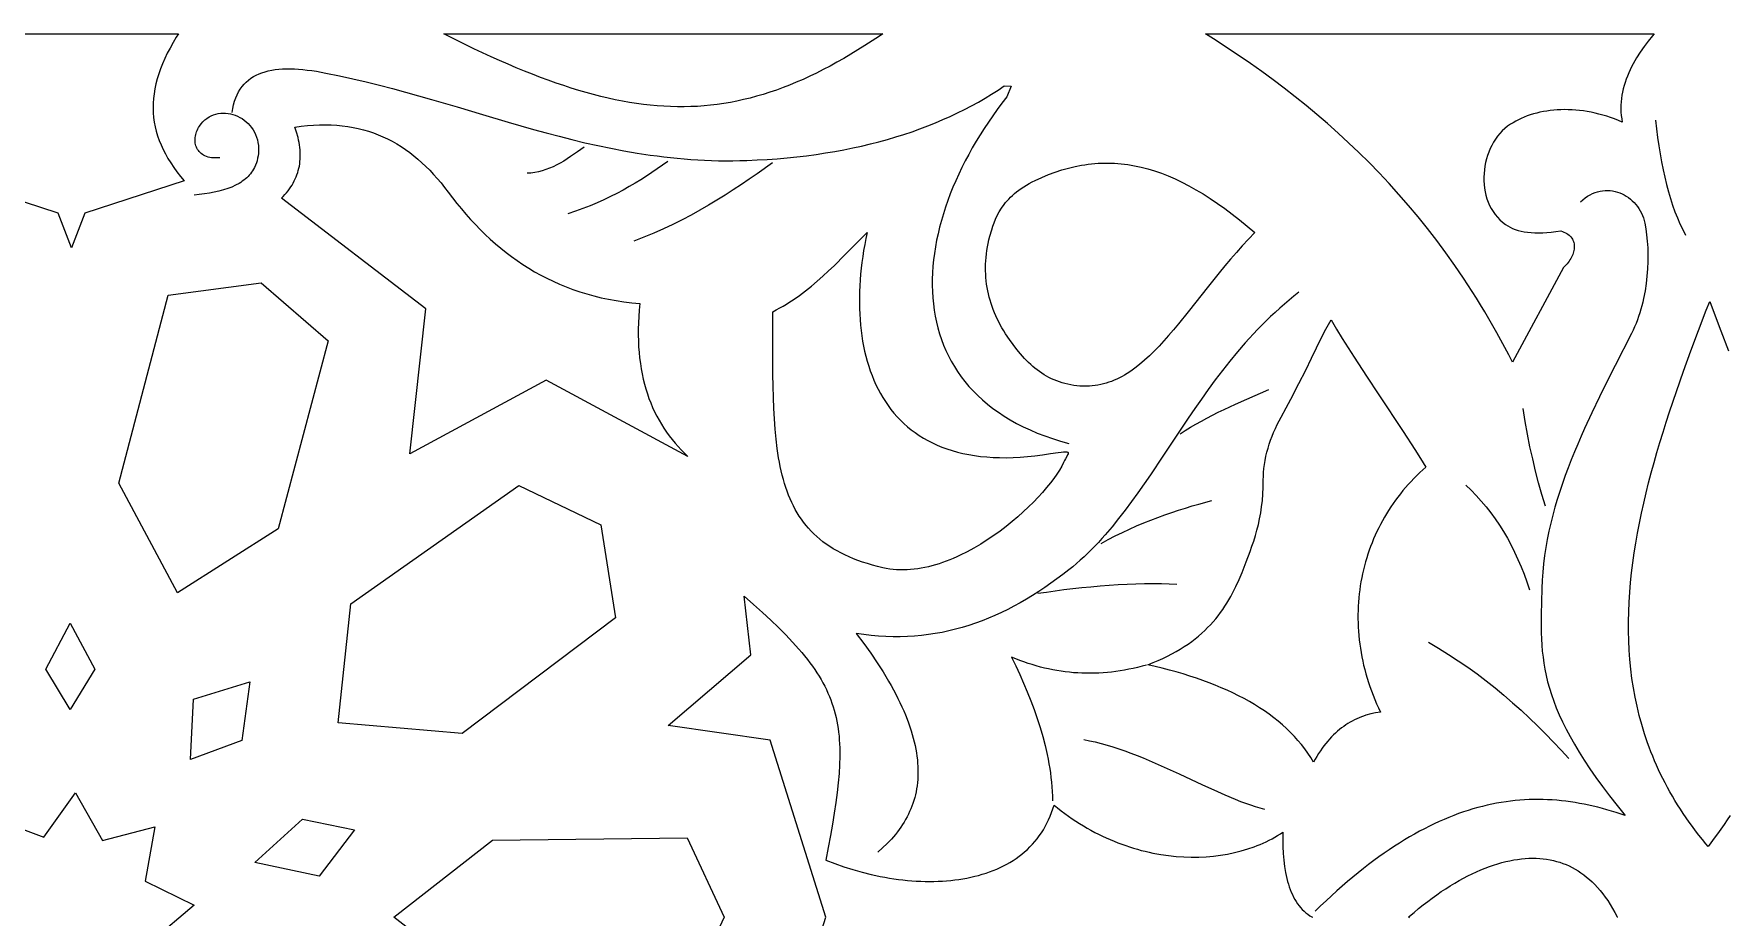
# Model space of a CAD drawing. Extents: x -332 to 348, y -263 to 352.
# Drawn here: x -144.7 to -92.3, y -175.3 to -148 of the extents above; entities that cross this region are included whole.
import ezdxf

# ---------------------------------------------------------------- set-up
doc = ezdxf.new("R2010")
doc.units = 0
doc.layers.add('LAYER_1', color=18, linetype='CONTINUOUS')
doc.layers.add('LAYER_2', color=174, linetype='CONTINUOUS')

msp = doc.modelspace()

# ---------------------------------------------------------------- linework, layer by layer
at = {"layer": 'LAYER_1'}
for points in [[(-146.816, -148), (-140.202, -148), (-140.267, -148.103), (-140.368, -148.271), (-140.46, -148.438), (-140.546, -148.602), (-140.623, -148.764), (-140.693, -148.925), (-140.756, -149.083), (-140.811, -149.24), (-140.858, -149.395), (-140.898, -149.549), (-140.93, -149.701), (-140.955, -149.852), (-140.973, -150.001), (-140.982, -150.149), (-140.985, -150.296), (-140.98, -150.442), (-140.968, -150.586), (-140.948, -150.73), (-140.921, -150.873), (-140.886, -151.015), (-140.844, -151.156), (-140.795, -151.297), (-140.739, -151.437), (-140.675, -151.577), (-140.603, -151.716), (-140.525, -151.855), (-140.439, -151.994), (-140.346, -152.133), (-140.245, -152.271), (-140.138, -152.41), (-140.023, -152.549), (-143.099, -153.544), (-143.509, -154.623), (-143.919, -153.544), (-146.995, -152.549)], [(-92.192, -172.185), (-92.284, -172.327), (-92.38, -172.469), (-92.479, -172.611), (-92.58, -172.753), (-92.684, -172.896), (-92.791, -173.038), (-92.873, -173.144), (-92.94, -173.064), (-93.049, -172.932), (-93.154, -172.799), (-93.257, -172.667), (-93.357, -172.533), (-93.454, -172.4), (-93.548, -172.266), (-93.639, -172.132), (-93.728, -171.997), (-93.814, -171.862), (-93.897, -171.727), (-93.977, -171.591), (-94.055, -171.456), (-94.13, -171.319), (-94.203, -171.183), (-94.273, -171.046), (-94.34, -170.909), (-94.405, -170.772), (-94.468, -170.634), (-94.528, -170.496), (-94.586, -170.357), (-94.641, -170.218), (-94.694, -170.079), (-94.744, -169.942), (-94.84, -169.659), (-94.925, -169.378), (-95.002, -169.095), (-95.071, -168.81), (-95.131, -168.525), (-95.183, -168.237), (-95.227, -167.948), (-95.263, -167.658), (-95.292, -167.366), (-95.314, -167.072), (-95.328, -166.778), (-95.335, -166.481), (-95.335, -166.184), (-95.328, -165.884), (-95.315, -165.584), (-95.296, -165.282), (-95.27, -164.98), (-95.238, -164.676), (-95.2, -164.37), (-95.157, -164.064), (-95.109, -163.757), (-95.055, -163.449), (-94.996, -163.14), (-94.932, -162.83), (-94.863, -162.519), (-94.79, -162.208), (-94.712, -161.896), (-94.63, -161.583), (-94.545, -161.27), (-94.455, -160.957), (-94.363, -160.643), (-94.266, -160.328), (-94.167, -160.014), (-94.065, -159.7), (-93.852, -159.069), (-93.631, -158.44), (-93.402, -157.81), (-93.167, -157.182), (-92.927, -156.555), (-92.822, -156.282), (-92.714, -156.562), (-92.476, -157.187), (-92.243, -157.81)], [(-121.889, -180.81), (-120.168, -175.334), (-121.889, -169.859), (-125.053, -169.399), (-122.488, -167.222), (-122.701, -165.403), (-122.407, -165.658), (-122.131, -165.905), (-121.872, -166.144), (-121.631, -166.376), (-121.405, -166.602), (-121.196, -166.822), (-121.003, -167.039), (-120.912, -167.146), (-120.825, -167.252), (-120.742, -167.357), (-120.662, -167.462), (-120.586, -167.566), (-120.514, -167.67), (-120.445, -167.774), (-120.38, -167.878), (-120.318, -167.982), (-120.26, -168.086), (-120.205, -168.19), (-120.153, -168.294), (-120.105, -168.399), (-120.06, -168.504), (-120.018, -168.61), (-119.979, -168.717), (-119.943, -168.825), (-119.91, -168.933), (-119.881, -169.043), (-119.854, -169.154), (-119.83, -169.266), (-119.809, -169.38), (-119.79, -169.495), (-119.775, -169.612), (-119.762, -169.73), (-119.752, -169.85), (-119.744, -169.973), (-119.739, -170.097), (-119.736, -170.224), (-119.736, -170.352), (-119.743, -170.617), (-119.759, -170.892), (-119.784, -171.179), (-119.818, -171.478), (-119.859, -171.79), (-119.908, -172.115), (-119.965, -172.456), (-120.028, -172.812), (-120.098, -173.184), (-120.174, -173.574), (-119.895, -173.68), (-119.615, -173.777), (-119.333, -173.865), (-119.05, -173.944), (-118.767, -174.013), (-118.626, -174.044), (-118.485, -174.073), (-118.344, -174.1), (-118.203, -174.124), (-118.063, -174.145), (-117.923, -174.165), (-117.784, -174.181), (-117.645, -174.196), (-117.507, -174.207), (-117.37, -174.217), (-117.233, -174.223), (-117.097, -174.228), (-116.963, -174.229), (-116.829, -174.228), (-116.696, -174.225), (-116.565, -174.218), (-116.434, -174.21), (-116.305, -174.198), (-116.178, -174.184), (-116.052, -174.167), (-115.927, -174.148), (-115.804, -174.125), (-115.682, -174.1), (-115.562, -174.072), (-115.444, -174.042), (-115.328, -174.009), (-115.214, -173.972), (-115.102, -173.933), (-114.991, -173.892), (-114.883, -173.847), (-114.777, -173.799), (-114.674, -173.749), (-114.572, -173.695), (-114.473, -173.639), (-114.377, -173.579), (-114.283, -173.517), (-114.192, -173.452), (-114.103, -173.384), (-114.018, -173.312), (-113.935, -173.238), (-113.855, -173.16), (-113.778, -173.08), (-113.703, -172.996), (-113.633, -172.909), (-113.565, -172.82), (-113.5, -172.727), (-113.439, -172.63), (-113.381, -172.531), (-113.327, -172.428), (-113.276, -172.323), (-113.229, -172.214), (-113.185, -172.101), (-113.146, -171.986), (-113.11, -171.867), (-112.999, -171.957), (-112.887, -172.045), (-112.775, -172.13), (-112.661, -172.212), (-112.547, -172.291), (-112.433, -172.368), (-112.317, -172.442), (-112.201, -172.513), (-112.084, -172.582), (-111.967, -172.647), (-111.849, -172.711), (-111.73, -172.771), (-111.612, -172.829), (-111.492, -172.884), (-111.373, -172.937), (-111.253, -172.987), (-111.133, -173.035), (-111.013, -173.08), (-110.892, -173.122), (-110.772, -173.162), (-110.651, -173.2), (-110.53, -173.235), (-110.41, -173.268), (-110.289, -173.298), (-110.169, -173.326), (-110.048, -173.351), (-109.928, -173.374), (-109.808, -173.395), (-109.569, -173.429), (-109.332, -173.454), (-109.096, -173.47), (-108.863, -173.477), (-108.632, -173.475), (-108.404, -173.464), (-108.179, -173.445), (-107.958, -173.417), (-107.741, -173.381), (-107.528, -173.337), (-107.32, -173.285), (-107.117, -173.225), (-106.919, -173.158), (-106.823, -173.121), (-106.727, -173.082), (-106.634, -173.042), (-106.542, -173), (-106.451, -172.955), (-106.362, -172.909), (-106.275, -172.862), (-106.19, -172.812), (-106.106, -172.761), (-106.025, -172.708), (-106.029, -172.931), (-106.027, -173.149), (-106.018, -173.361), (-106.002, -173.567), (-105.978, -173.766), (-105.946, -173.958), (-105.927, -174.051), (-105.906, -174.142), (-105.883, -174.231), (-105.858, -174.317), (-105.83, -174.401), (-105.8, -174.483), (-105.768, -174.562), (-105.734, -174.639), (-105.698, -174.713), (-105.659, -174.784), (-105.618, -174.853), (-105.574, -174.918), (-105.528, -174.981), (-105.479, -175.04), (-105.428, -175.097), (-105.374, -175.15), (-105.318, -175.2), (-105.259, -175.247), (-105.198, -175.29), (-105.133, -175.329), (-105.116, -175.329), (-105.125, -175.334), (-105.116, -175.339)], [(-102.109, -175.36), (-102.137, -175.334), (-102.109, -175.309), (-101.968, -175.187), (-101.828, -175.07), (-101.687, -174.957), (-101.547, -174.848), (-101.407, -174.743), (-101.267, -174.642), (-101.128, -174.546), (-100.989, -174.454), (-100.85, -174.366), (-100.713, -174.282), (-100.575, -174.203), (-100.439, -174.127), (-100.303, -174.057), (-100.168, -173.99), (-100.034, -173.928), (-99.901, -173.871), (-99.77, -173.817), (-99.639, -173.768), (-99.51, -173.724), (-99.382, -173.683), (-99.255, -173.647), (-99.13, -173.616), (-99.007, -173.588), (-98.885, -173.565), (-98.765, -173.546), (-98.646, -173.531), (-98.53, -173.521), (-98.415, -173.514), (-98.302, -173.512), (-98.19, -173.514), (-98.081, -173.52), (-97.973, -173.529), (-97.867, -173.543), (-97.763, -173.561), (-97.66, -173.583), (-97.559, -173.608), (-97.46, -173.638), (-97.363, -173.671), (-97.266, -173.709), (-97.172, -173.751), (-97.078, -173.797), (-96.986, -173.847), (-96.895, -173.902), (-96.806, -173.961), (-96.717, -174.024), (-96.63, -174.093), (-96.544, -174.166), (-96.459, -174.244), (-96.375, -174.327), (-96.292, -174.416), (-96.211, -174.51), (-96.131, -174.609), (-96.052, -174.714), (-95.975, -174.825), (-95.9, -174.942), (-95.826, -175.065), (-95.754, -175.193), (-95.684, -175.328), (-95.68, -175.334), (-95.684, -175.341)]]:
    msp.add_lwpolyline(points, dxfattribs=at)
for points in [[(-118.514, -148.071), (-118.737, -148.218), (-118.958, -148.361), (-119.177, -148.498), (-119.395, -148.63), (-119.61, -148.757), (-119.825, -148.878), (-120.037, -148.995), (-120.249, -149.106), (-120.459, -149.212), (-120.668, -149.312), (-120.876, -149.408), (-121.083, -149.498), (-121.289, -149.583), (-121.494, -149.663), (-121.699, -149.738), (-121.903, -149.808), (-122.107, -149.872), (-122.311, -149.932), (-122.514, -149.987), (-122.717, -150.036), (-122.92, -150.081), (-123.123, -150.12), (-123.326, -150.154), (-123.53, -150.184), (-123.734, -150.209), (-123.938, -150.228), (-124.143, -150.243), (-124.349, -150.252), (-124.555, -150.257), (-124.762, -150.257), (-124.971, -150.252), (-125.18, -150.242), (-125.39, -150.228), (-125.602, -150.208), (-125.815, -150.184), (-126.03, -150.155), (-126.246, -150.121), (-126.464, -150.082), (-126.684, -150.039), (-126.905, -149.99), (-127.129, -149.937), (-127.354, -149.88), (-127.582, -149.817), (-127.812, -149.75), (-128.045, -149.679), (-128.28, -149.602), (-128.518, -149.521), (-128.758, -149.436), (-129.001, -149.345), (-129.247, -149.25), (-129.496, -149.151), (-129.748, -149.047), (-130.003, -148.938), (-130.262, -148.825), (-130.524, -148.708), (-130.789, -148.586), (-131.058, -148.459), (-131.331, -148.328), (-131.888, -148.052), (-131.99, -148), (-118.411, -148)], [(-94.591, -148.064), (-94.723, -148.225), (-94.85, -148.392), (-94.971, -148.565), (-95.085, -148.743), (-95.138, -148.834), (-95.19, -148.926), (-95.239, -149.019), (-95.285, -149.113), (-95.328, -149.209), (-95.369, -149.305), (-95.406, -149.402), (-95.44, -149.5), (-95.47, -149.599), (-95.497, -149.699), (-95.52, -149.799), (-95.539, -149.901), (-95.553, -150.003), (-95.564, -150.106), (-95.57, -150.209), (-95.571, -150.313), (-95.567, -150.418), (-95.559, -150.523), (-95.545, -150.628), (-95.526, -150.734), (-95.646, -150.682), (-95.767, -150.634), (-95.888, -150.59), (-96.009, -150.55), (-96.13, -150.513), (-96.251, -150.48), (-96.371, -150.451), (-96.491, -150.425), (-96.611, -150.403), (-96.73, -150.385), (-96.848, -150.37), (-96.966, -150.359), (-97.083, -150.351), (-97.198, -150.346), (-97.313, -150.345), (-97.426, -150.347), (-97.538, -150.352), (-97.648, -150.361), (-97.757, -150.373), (-97.865, -150.388), (-97.97, -150.406), (-98.074, -150.427), (-98.176, -150.451), (-98.275, -150.478), (-98.373, -150.508), (-98.468, -150.541), (-98.561, -150.577), (-98.652, -150.615), (-98.739, -150.657), (-98.825, -150.701), (-98.907, -150.748), (-98.986, -150.797), (-99.076, -150.86), (-99.16, -150.929), (-99.24, -151.004), (-99.314, -151.084), (-99.384, -151.169), (-99.449, -151.259), (-99.509, -151.353), (-99.563, -151.45), (-99.612, -151.551), (-99.656, -151.656), (-99.695, -151.762), (-99.728, -151.871), (-99.756, -151.982), (-99.778, -152.094), (-99.794, -152.207), (-99.805, -152.321), (-99.81, -152.435), (-99.809, -152.549), (-99.802, -152.662), (-99.789, -152.774), (-99.771, -152.885), (-99.745, -152.994), (-99.714, -153.101), (-99.677, -153.205), (-99.633, -153.307), (-99.583, -153.405), (-99.526, -153.499), (-99.463, -153.589), (-99.393, -153.674), (-99.316, -153.755), (-99.233, -153.83), (-99.143, -153.899), (-99.073, -153.945), (-98.999, -153.986), (-98.921, -154.023), (-98.838, -154.056), (-98.75, -154.084), (-98.658, -154.107), (-98.56, -154.127), (-98.457, -154.141), (-98.349, -154.152), (-98.235, -154.158), (-98.116, -154.159), (-97.99, -154.156), (-97.86, -154.149), (-97.723, -154.137), (-97.579, -154.12), (-97.43, -154.099), (-97.378, -154.115), (-97.331, -154.133), (-97.286, -154.153), (-97.245, -154.176), (-97.208, -154.201), (-97.174, -154.227), (-97.143, -154.256), (-97.116, -154.286), (-97.092, -154.319), (-97.071, -154.352), (-97.054, -154.387), (-97.039, -154.423), (-97.028, -154.461), (-97.02, -154.499), (-97.014, -154.539), (-97.012, -154.579), (-97.013, -154.62), (-97.017, -154.661), (-97.023, -154.703), (-97.032, -154.745), (-97.044, -154.787), (-97.059, -154.829), (-97.077, -154.871), (-97.097, -154.913), (-97.12, -154.955), (-97.145, -154.996), (-97.173, -155.037), (-97.203, -155.076), (-97.236, -155.116), (-97.272, -155.154), (-97.309, -155.191), (-97.349, -155.227), (-98.921, -158.163), (-99.04, -157.932), (-99.16, -157.703), (-99.282, -157.478), (-99.405, -157.255), (-99.529, -157.034), (-99.655, -156.816), (-99.782, -156.601), (-99.911, -156.389), (-100.04, -156.178), (-100.172, -155.971), (-100.304, -155.766), (-100.438, -155.563), (-100.573, -155.363), (-100.709, -155.165), (-100.985, -154.776), (-101.266, -154.397), (-101.552, -154.027), (-101.842, -153.665), (-102.137, -153.313), (-102.436, -152.968), (-102.74, -152.632), (-103.048, -152.304), (-103.36, -151.984), (-103.675, -151.672), (-103.995, -151.367), (-104.319, -151.069), (-104.646, -150.778), (-104.977, -150.494), (-105.311, -150.217), (-105.649, -149.946), (-105.989, -149.681), (-106.333, -149.422), (-106.68, -149.169), (-107.03, -148.921), (-107.383, -148.679), (-107.738, -148.442), (-108.096, -148.209), (-108.427, -148), (-94.536, -148)], [(-135.478, -150.818), (-135.303, -150.829), (-135.131, -150.845), (-134.963, -150.867), (-134.798, -150.895), (-134.636, -150.929), (-134.477, -150.968), (-134.321, -151.014), (-134.168, -151.065), (-134.018, -151.121), (-133.871, -151.184), (-133.727, -151.251), (-133.585, -151.325), (-133.446, -151.403), (-133.31, -151.487), (-133.176, -151.577), (-133.045, -151.671), (-132.916, -151.771), (-132.789, -151.876), (-132.665, -151.986), (-132.543, -152.101), (-132.423, -152.222), (-132.306, -152.347), (-132.19, -152.477), (-132.076, -152.612), (-131.965, -152.752), (-131.855, -152.896), (-131.722, -153.073), (-131.586, -153.246), (-131.447, -153.416), (-131.305, -153.582), (-131.161, -153.744), (-131.013, -153.902), (-130.863, -154.056), (-130.71, -154.206), (-130.553, -154.353), (-130.393, -154.494), (-130.23, -154.632), (-130.064, -154.765), (-129.894, -154.893), (-129.721, -155.017), (-129.544, -155.136), (-129.364, -155.25), (-129.18, -155.36), (-128.992, -155.464), (-128.8, -155.564), (-128.605, -155.658), (-128.405, -155.747), (-128.201, -155.83), (-127.994, -155.908), (-127.782, -155.981), (-127.566, -156.047), (-127.345, -156.109), (-127.12, -156.164), (-126.891, -156.213), (-126.657, -156.256), (-126.419, -156.294), (-126.176, -156.325), (-125.928, -156.349), (-125.946, -156.551), (-125.96, -156.749), (-125.969, -156.943), (-125.974, -157.134), (-125.974, -157.321), (-125.97, -157.503), (-125.961, -157.683), (-125.948, -157.858), (-125.931, -158.03), (-125.909, -158.199), (-125.883, -158.364), (-125.853, -158.525), (-125.819, -158.683), (-125.78, -158.837), (-125.738, -158.989), (-125.691, -159.136), (-125.641, -159.281), (-125.586, -159.422), (-125.528, -159.56), (-125.466, -159.695), (-125.4, -159.827), (-125.33, -159.956), (-125.257, -160.081), (-125.18, -160.204), (-125.099, -160.323), (-125.015, -160.44), (-124.928, -160.554), (-124.836, -160.664), (-124.742, -160.772), (-124.644, -160.878), (-124.543, -160.98), (-124.438, -161.08), (-128.823, -158.715), (-133.043, -160.998), (-132.546, -156.513), (-137.014, -153.087), (-136.959, -153.031), (-136.907, -152.974), (-136.857, -152.916), (-136.81, -152.858), (-136.766, -152.799), (-136.725, -152.738), (-136.686, -152.677), (-136.65, -152.616), (-136.616, -152.553), (-136.586, -152.489), (-136.558, -152.425), (-136.533, -152.36), (-136.51, -152.294), (-136.491, -152.227), (-136.474, -152.16), (-136.459, -152.091), (-136.448, -152.022), (-136.439, -151.952), (-136.433, -151.881), (-136.429, -151.81), (-136.429, -151.737), (-136.431, -151.664), (-136.435, -151.589), (-136.443, -151.514), (-136.453, -151.439), (-136.466, -151.362), (-136.482, -151.285), (-136.5, -151.206), (-136.545, -151.047), (-136.6, -150.885), (-136.404, -150.858), (-136.212, -150.838), (-136.023, -150.824), (-135.838, -150.816), (-135.656, -150.814)], [(-111.34, -152), (-111.238, -152.005), (-111.136, -152.012), (-111.033, -152.021), (-110.931, -152.032), (-110.828, -152.046), (-110.725, -152.062), (-110.622, -152.081), (-110.415, -152.125), (-110.208, -152.179), (-109.999, -152.242), (-109.789, -152.315), (-109.578, -152.398), (-109.365, -152.49), (-109.151, -152.592), (-108.935, -152.703), (-108.718, -152.824), (-108.498, -152.955), (-108.277, -153.096), (-108.053, -153.247), (-107.827, -153.407), (-107.599, -153.577), (-107.369, -153.757), (-107.135, -153.947), (-106.899, -154.147), (-107.094, -154.352), (-107.284, -154.558), (-107.468, -154.765), (-107.648, -154.974), (-107.824, -155.182), (-107.995, -155.39), (-108.328, -155.803), (-108.959, -156.601), (-109.263, -156.977), (-109.413, -157.158), (-109.563, -157.333), (-109.711, -157.501), (-109.86, -157.663), (-110.009, -157.817), (-110.158, -157.963), (-110.309, -158.101), (-110.46, -158.23), (-110.613, -158.349), (-110.69, -158.405), (-110.767, -158.458), (-110.845, -158.509), (-110.924, -158.557), (-111.003, -158.602), (-111.083, -158.644), (-111.163, -158.683), (-111.244, -158.72), (-111.326, -158.753), (-111.409, -158.783), (-111.493, -158.81), (-111.577, -158.834), (-111.663, -158.854), (-111.749, -158.871), (-111.836, -158.884), (-111.925, -158.894), (-112.014, -158.901), (-112.105, -158.903), (-112.207, -158.902), (-112.307, -158.898), (-112.404, -158.89), (-112.499, -158.878), (-112.592, -158.864), (-112.683, -158.845), (-112.772, -158.824), (-112.859, -158.8), (-112.944, -158.772), (-113.027, -158.742), (-113.108, -158.709), (-113.188, -158.672), (-113.266, -158.634), (-113.342, -158.592), (-113.416, -158.548), (-113.489, -158.501), (-113.56, -158.451), (-113.63, -158.4), (-113.699, -158.346), (-113.766, -158.289), (-113.832, -158.231), (-113.897, -158.17), (-114.023, -158.043), (-114.144, -157.907), (-114.262, -157.765), (-114.376, -157.617), (-114.488, -157.462), (-114.609, -157.281), (-114.665, -157.189), (-114.719, -157.097), (-114.771, -157.005), (-114.82, -156.912), (-114.866, -156.818), (-114.91, -156.724), (-114.951, -156.629), (-114.989, -156.534), (-115.024, -156.438), (-115.057, -156.341), (-115.087, -156.244), (-115.114, -156.146), (-115.139, -156.047), (-115.16, -155.948), (-115.179, -155.848), (-115.194, -155.747), (-115.207, -155.646), (-115.217, -155.544), (-115.224, -155.441), (-115.228, -155.338), (-115.228, -155.234), (-115.226, -155.129), (-115.221, -155.024), (-115.212, -154.918), (-115.2, -154.811), (-115.185, -154.703), (-115.167, -154.595), (-115.146, -154.485), (-115.122, -154.375), (-115.094, -154.265), (-115.037, -154.062), (-115.003, -153.956), (-114.964, -153.846), (-114.918, -153.735), (-114.866, -153.622), (-114.804, -153.508), (-114.734, -153.394), (-114.652, -153.28), (-114.607, -153.223), (-114.559, -153.167), (-114.507, -153.111), (-114.453, -153.055), (-114.394, -153), (-114.333, -152.945), (-114.267, -152.891), (-114.197, -152.838), (-114.124, -152.785), (-114.046, -152.733), (-113.964, -152.683), (-113.877, -152.633), (-113.786, -152.584), (-113.69, -152.537), (-113.484, -152.442), (-113.278, -152.356), (-113.072, -152.28), (-112.868, -152.212), (-112.664, -152.154), (-112.46, -152.105), (-112.256, -152.065), (-112.155, -152.049), (-112.053, -152.035), (-111.951, -152.023), (-111.849, -152.013), (-111.748, -152.006), (-111.646, -152.001), (-111.544, -151.998), (-111.442, -151.998)], [(-118.934, -154.333), (-118.968, -154.518), (-119, -154.703), (-119.028, -154.887), (-119.053, -155.071), (-119.075, -155.253), (-119.093, -155.435), (-119.108, -155.615), (-119.119, -155.795), (-119.127, -155.973), (-119.131, -156.15), (-119.132, -156.326), (-119.129, -156.499), (-119.122, -156.672), (-119.112, -156.842), (-119.098, -157.011), (-119.08, -157.178), (-119.058, -157.343), (-119.032, -157.505), (-119.003, -157.666), (-118.969, -157.824), (-118.931, -157.979), (-118.89, -158.133), (-118.844, -158.283), (-118.794, -158.431), (-118.74, -158.576), (-118.682, -158.718), (-118.62, -158.857), (-118.553, -158.992), (-118.482, -159.125), (-118.407, -159.254), (-118.327, -159.38), (-118.243, -159.502), (-118.154, -159.621), (-118.061, -159.736), (-117.964, -159.847), (-117.861, -159.954), (-117.754, -160.057), (-117.643, -160.156), (-117.527, -160.25), (-117.406, -160.341), (-117.28, -160.427), (-117.149, -160.508), (-117.014, -160.585), (-116.873, -160.657), (-116.728, -160.724), (-116.578, -160.786), (-116.422, -160.843), (-116.262, -160.895), (-116.097, -160.942), (-115.926, -160.984), (-115.75, -161.02), (-115.569, -161.05), (-115.383, -161.075), (-115.191, -161.094), (-114.995, -161.107), (-114.792, -161.115), (-114.585, -161.116), (-114.372, -161.111), (-114.153, -161.1), (-113.929, -161.082), (-113.699, -161.059), (-113.464, -161.028), (-113.223, -160.991), (-112.979, -160.953), (-112.887, -160.94), (-112.814, -160.933), (-112.758, -160.931), (-112.717, -160.934), (-112.69, -160.942), (-112.681, -160.947), (-112.674, -160.955), (-112.671, -160.963), (-112.67, -160.973), (-112.675, -160.997), (-112.688, -161.027), (-112.707, -161.062), (-112.757, -161.149), (-112.785, -161.202), (-112.813, -161.261), (-112.87, -161.375), (-112.94, -161.497), (-113.022, -161.625), (-113.115, -161.759), (-113.221, -161.899), (-113.337, -162.042), (-113.463, -162.189), (-113.599, -162.339), (-113.744, -162.49), (-113.898, -162.642), (-114.06, -162.794), (-114.23, -162.945), (-114.406, -163.095), (-114.59, -163.242), (-114.779, -163.386), (-114.974, -163.526), (-115.173, -163.66), (-115.378, -163.789), (-115.586, -163.912), (-115.797, -164.027), (-116.011, -164.133), (-116.119, -164.183), (-116.228, -164.231), (-116.337, -164.276), (-116.446, -164.319), (-116.556, -164.359), (-116.666, -164.396), (-116.776, -164.43), (-116.886, -164.461), (-116.996, -164.489), (-117.106, -164.514), (-117.216, -164.535), (-117.326, -164.553), (-117.436, -164.568), (-117.546, -164.579), (-117.655, -164.586), (-117.763, -164.589), (-117.871, -164.589), (-117.979, -164.584), (-118.086, -164.575), (-118.192, -164.562), (-118.298, -164.545), (-118.403, -164.523), (-118.568, -164.483), (-118.728, -164.44), (-118.883, -164.395), (-119.033, -164.346), (-119.177, -164.295), (-119.316, -164.242), (-119.451, -164.185), (-119.58, -164.126), (-119.704, -164.065), (-119.824, -164), (-119.939, -163.933), (-120.05, -163.864), (-120.156, -163.791), (-120.258, -163.716), (-120.355, -163.638), (-120.449, -163.558), (-120.538, -163.475), (-120.623, -163.389), (-120.704, -163.301), (-120.782, -163.21), (-120.856, -163.116), (-120.926, -163.02), (-120.992, -162.921), (-121.056, -162.819), (-121.115, -162.715), (-121.172, -162.608), (-121.225, -162.499), (-121.276, -162.386), (-121.323, -162.271), (-121.368, -162.154), (-121.409, -162.034), (-121.448, -161.911), (-121.484, -161.786), (-121.518, -161.658), (-121.55, -161.527), (-121.579, -161.393), (-121.605, -161.258), (-121.63, -161.119), (-121.673, -160.834), (-121.708, -160.538), (-121.737, -160.232), (-121.76, -159.916), (-121.777, -159.589), (-121.79, -159.251), (-121.799, -158.903), (-121.805, -158.545), (-121.808, -158.176), (-121.812, -156.597), (-121.702, -156.541), (-121.593, -156.483), (-121.487, -156.423), (-121.383, -156.361), (-121.281, -156.297), (-121.18, -156.232), (-120.985, -156.096), (-120.796, -155.955), (-120.612, -155.807), (-120.433, -155.655), (-120.258, -155.498), (-120.086, -155.338), (-119.916, -155.174), (-119.579, -154.837), (-119.241, -154.494), (-118.895, -154.147)], [(-135.567, -157.495), (-137.118, -163.32), (-140.231, -165.302), (-142.049, -161.907), (-140.516, -156.091), (-137.642, -155.704)], [(-104.365, -157.14), (-104.189, -157.429), (-104.008, -157.719), (-103.824, -158.009), (-103.446, -158.589), (-103.063, -159.167), (-102.306, -160.306), (-101.945, -160.862), (-101.772, -161.136), (-101.604, -161.406), (-101.7, -161.492), (-101.794, -161.579), (-101.886, -161.668), (-101.976, -161.758), (-102.064, -161.85), (-102.149, -161.944), (-102.233, -162.039), (-102.314, -162.136), (-102.393, -162.234), (-102.471, -162.334), (-102.545, -162.435), (-102.618, -162.538), (-102.689, -162.642), (-102.757, -162.747), (-102.823, -162.853), (-102.887, -162.961), (-102.948, -163.07), (-103.007, -163.18), (-103.064, -163.291), (-103.119, -163.404), (-103.171, -163.517), (-103.221, -163.632), (-103.269, -163.747), (-103.314, -163.864), (-103.357, -163.982), (-103.397, -164.1), (-103.435, -164.22), (-103.471, -164.34), (-103.504, -164.461), (-103.535, -164.583), (-103.563, -164.706), (-103.589, -164.829), (-103.612, -164.954), (-103.633, -165.078), (-103.651, -165.204), (-103.667, -165.33), (-103.68, -165.457), (-103.69, -165.585), (-103.698, -165.712), (-103.704, -165.841), (-103.706, -165.97), (-103.706, -166.099), (-103.704, -166.229), (-103.698, -166.359), (-103.691, -166.489), (-103.68, -166.62), (-103.667, -166.751), (-103.651, -166.882), (-103.632, -167.014), (-103.61, -167.146), (-103.586, -167.277), (-103.559, -167.409), (-103.529, -167.541), (-103.496, -167.674), (-103.461, -167.806), (-103.422, -167.938), (-103.381, -168.07), (-103.337, -168.202), (-103.29, -168.334), (-103.24, -168.466), (-103.187, -168.597), (-103.131, -168.729), (-103.073, -168.86), (-103.011, -168.991), (-103.162, -169.016), (-103.311, -169.048), (-103.457, -169.089), (-103.529, -169.113), (-103.601, -169.139), (-103.672, -169.167), (-103.742, -169.197), (-103.811, -169.23), (-103.88, -169.265), (-103.948, -169.302), (-104.015, -169.342), (-104.082, -169.385), (-104.147, -169.43), (-104.212, -169.478), (-104.276, -169.528), (-104.339, -169.582), (-104.402, -169.638), (-104.463, -169.696), (-104.524, -169.758), (-104.583, -169.822), (-104.642, -169.89), (-104.7, -169.96), (-104.757, -170.034), (-104.813, -170.11), (-104.868, -170.19), (-104.923, -170.273), (-104.976, -170.359), (-105.028, -170.448), (-105.079, -170.541), (-105.165, -170.399), (-105.257, -170.261), (-105.353, -170.126), (-105.455, -169.994), (-105.562, -169.866), (-105.674, -169.741), (-105.792, -169.619), (-105.914, -169.501), (-106.041, -169.385), (-106.173, -169.273), (-106.31, -169.164), (-106.452, -169.058), (-106.598, -168.954), (-106.749, -168.854), (-106.905, -168.757), (-107.065, -168.663), (-107.23, -168.571), (-107.399, -168.483), (-107.573, -168.397), (-107.751, -168.314), (-107.933, -168.234), (-108.12, -168.156), (-108.311, -168.081), (-108.506, -168.009), (-108.705, -167.94), (-108.908, -167.873), (-109.115, -167.808), (-109.326, -167.746), (-109.541, -167.687), (-109.76, -167.63), (-109.982, -167.575), (-110.209, -167.523), (-110.047, -167.459), (-109.892, -167.394), (-109.743, -167.326), (-109.6, -167.257), (-109.462, -167.185), (-109.329, -167.112), (-109.202, -167.037), (-109.08, -166.96), (-108.963, -166.882), (-108.85, -166.801), (-108.743, -166.719), (-108.64, -166.635), (-108.541, -166.55), (-108.446, -166.463), (-108.356, -166.375), (-108.269, -166.285), (-108.187, -166.193), (-108.107, -166.1), (-108.032, -166.006), (-107.959, -165.911), (-107.89, -165.814), (-107.824, -165.715), (-107.76, -165.616), (-107.699, -165.515), (-107.641, -165.413), (-107.586, -165.31), (-107.481, -165.1), (-107.383, -164.887), (-107.293, -164.669), (-107.164, -164.344), (-107.041, -164.021), (-106.984, -163.859), (-106.929, -163.695), (-106.877, -163.529), (-106.83, -163.36), (-106.786, -163.187), (-106.747, -163.01), (-106.713, -162.827), (-106.685, -162.639), (-106.663, -162.444), (-106.646, -162.242), (-106.637, -162.031), (-106.635, -161.813), (-106.633, -161.692), (-106.626, -161.57), (-106.614, -161.447), (-106.598, -161.323), (-106.577, -161.199), (-106.551, -161.074), (-106.521, -160.949), (-106.488, -160.825), (-106.45, -160.701), (-106.408, -160.577), (-106.363, -160.454), (-106.314, -160.333), (-106.261, -160.213), (-106.206, -160.094), (-106.147, -159.977), (-106.086, -159.862), (-105.927, -159.571), (-105.782, -159.301), (-105.531, -158.819), (-105.323, -158.404), (-105.147, -158.04), (-104.991, -157.717), (-104.845, -157.42), (-104.696, -157.136), (-104.618, -156.995), (-104.535, -156.852)], [(-127.135, -163.191), (-126.681, -166.07), (-131.426, -169.651), (-135.254, -169.326), (-134.867, -165.636), (-129.667, -161.975)], [(-142.785, -167.657), (-143.545, -168.911), (-144.305, -167.657), (-143.545, -166.233)], [(-138.241, -169.864), (-139.827, -170.459), (-139.738, -168.593), (-137.99, -168.055)], [(-142.554, -172.963), (-140.928, -172.545), (-141.226, -174.222), (-139.717, -174.964), (-141.006, -176.053), (-140.319, -177.607), (-141.995, -177.601), (-142.452, -179.24), (-143.732, -178.139), (-145.12, -179.097), (-145.404, -177.418), (-147.072, -177.245), (-146.228, -175.773), (-147.397, -174.552), (-145.819, -173.975), (-145.941, -172.276), (-144.368, -172.865), (-143.387, -171.484)], [(-134.753, -172.635), (-135.845, -174.062), (-137.841, -173.64), (-136.363, -172.306)], [(-123.315, -175.334), (-124.462, -177.785), (-130.486, -177.711), (-133.532, -175.334), (-130.486, -172.957), (-124.462, -172.884)]]:
    msp.add_lwpolyline(points, close=True, dxfattribs=at)
at = {"layer": 'LAYER_2'}
for points in [[(-138.541, -150.433), (-138.52, -150.311), (-138.493, -150.195), (-138.462, -150.086), (-138.425, -149.983), (-138.384, -149.886), (-138.337, -149.795), (-138.286, -149.711), (-138.229, -149.632), (-138.168, -149.56), (-138.103, -149.492), (-138.032, -149.431), (-137.958, -149.375), (-137.878, -149.324), (-137.795, -149.278), (-137.707, -149.238), (-137.615, -149.202), (-137.519, -149.171), (-137.419, -149.145), (-137.315, -149.124), (-137.207, -149.107), (-137.095, -149.094), (-136.98, -149.086), (-136.86, -149.082), (-136.738, -149.082), (-136.612, -149.086), (-136.482, -149.093), (-136.349, -149.104), (-136.213, -149.119), (-136.074, -149.137), (-135.932, -149.159), (-135.787, -149.184), (-135.638, -149.211), (-135.219, -149.297), (-134.804, -149.388), (-134.392, -149.485), (-133.983, -149.587), (-133.577, -149.693), (-133.174, -149.802), (-132.773, -149.914), (-132.373, -150.029), (-131.58, -150.262), (-130.79, -150.498), (-130.003, -150.731), (-129.609, -150.845), (-129.215, -150.957), (-128.82, -151.066), (-128.424, -151.17), (-128.027, -151.271), (-127.628, -151.367), (-127.227, -151.457), (-126.825, -151.541), (-126.419, -151.619), (-126.011, -151.689), (-125.6, -151.751), (-125.393, -151.779), (-125.186, -151.805), (-124.977, -151.829), (-124.767, -151.85), (-124.557, -151.869), (-124.345, -151.885), (-124.133, -151.899), (-123.919, -151.91), (-123.704, -151.918), (-123.488, -151.924), (-123.271, -151.927), (-123.052, -151.926), (-122.833, -151.923), (-122.611, -151.917), (-122.294, -151.903), (-121.981, -151.885), (-121.672, -151.863), (-121.366, -151.836), (-121.064, -151.805), (-120.766, -151.77), (-120.472, -151.73), (-120.182, -151.686), (-119.896, -151.638), (-119.614, -151.586), (-119.336, -151.53), (-119.062, -151.47), (-118.791, -151.406), (-118.525, -151.338), (-118.264, -151.266), (-118.006, -151.19), (-117.752, -151.11), (-117.503, -151.027), (-117.257, -150.939), (-117.016, -150.848), (-116.779, -150.753), (-116.547, -150.655), (-116.318, -150.553), (-116.094, -150.447), (-115.875, -150.338), (-115.659, -150.225), (-115.448, -150.109), (-115.242, -149.989), (-115.04, -149.866), (-114.842, -149.74), (-114.649, -149.61), (-114.439, -149.62), (-114.571, -149.953), (-114.72, -150.144), (-114.864, -150.337), (-115.004, -150.532), (-115.14, -150.728), (-115.271, -150.926), (-115.398, -151.125), (-115.519, -151.325), (-115.637, -151.526), (-115.749, -151.729), (-115.857, -151.932), (-115.959, -152.135), (-116.057, -152.34), (-116.149, -152.544), (-116.237, -152.749), (-116.319, -152.955), (-116.396, -153.16), (-116.467, -153.365), (-116.533, -153.571), (-116.594, -153.775), (-116.648, -153.98), (-116.698, -154.184), (-116.741, -154.387), (-116.779, -154.59), (-116.81, -154.792), (-116.836, -154.992), (-116.856, -155.192), (-116.869, -155.39), (-116.877, -155.587), (-116.878, -155.783), (-116.873, -155.976), (-116.861, -156.168), (-116.843, -156.359), (-116.818, -156.547), (-116.787, -156.733), (-116.749, -156.917), (-116.704, -157.099), (-116.652, -157.278), (-116.593, -157.455), (-116.528, -157.629), (-116.455, -157.8), (-116.375, -157.968), (-116.288, -158.133), (-116.193, -158.295), (-116.091, -158.453), (-115.982, -158.609), (-115.865, -158.76), (-115.741, -158.908), (-115.609, -159.052), (-115.469, -159.193), (-115.321, -159.329), (-115.165, -159.461), (-115.002, -159.589), (-114.83, -159.712), (-114.65, -159.831), (-114.462, -159.945), (-114.266, -160.055), (-114.062, -160.159), (-113.849, -160.259), (-113.627, -160.353), (-113.397, -160.442), (-113.158, -160.526), (-112.911, -160.604), (-112.655, -160.677)], [(-138.922, -151.832), (-138.991, -151.838), (-139.057, -151.84), (-139.119, -151.838), (-139.178, -151.832), (-139.233, -151.823), (-139.285, -151.811), (-139.334, -151.795), (-139.379, -151.777), (-139.421, -151.755), (-139.46, -151.731), (-139.496, -151.705), (-139.529, -151.676), (-139.558, -151.644), (-139.584, -151.611), (-139.607, -151.576), (-139.628, -151.54), (-139.645, -151.501), (-139.659, -151.462), (-139.67, -151.421), (-139.678, -151.38), (-139.683, -151.337), (-139.685, -151.294), (-139.684, -151.25), (-139.681, -151.206), (-139.675, -151.162), (-139.665, -151.117), (-139.653, -151.073), (-139.639, -151.029), (-139.621, -150.986), (-139.601, -150.943), (-139.578, -150.901), (-139.553, -150.86), (-139.5, -150.788), (-139.443, -150.722), (-139.383, -150.664), (-139.32, -150.614), (-139.253, -150.57), (-139.184, -150.534), (-139.113, -150.504), (-139.041, -150.481), (-138.967, -150.464), (-138.892, -150.454), (-138.816, -150.45), (-138.74, -150.452), (-138.664, -150.46), (-138.588, -150.473), (-138.514, -150.493), (-138.44, -150.518), (-138.368, -150.548), (-138.298, -150.584), (-138.231, -150.624), (-138.165, -150.67), (-138.103, -150.72), (-138.044, -150.775), (-137.989, -150.834), (-137.938, -150.898), (-137.892, -150.966), (-137.85, -151.038), (-137.814, -151.113), (-137.783, -151.193), (-137.758, -151.276), (-137.739, -151.363), (-137.727, -151.453), (-137.722, -151.546), (-137.723, -151.623), (-137.728, -151.699), (-137.737, -151.775), (-137.75, -151.85), (-137.768, -151.924), (-137.79, -151.996), (-137.816, -152.067), (-137.848, -152.136), (-137.874, -152.186), (-137.904, -152.235), (-137.936, -152.282), (-137.97, -152.327), (-138.007, -152.371), (-138.046, -152.412), (-138.087, -152.452), (-138.13, -152.49), (-138.176, -152.527), (-138.224, -152.562), (-138.274, -152.596), (-138.326, -152.627), (-138.435, -152.687), (-138.553, -152.74), (-138.677, -152.788), (-138.809, -152.831), (-138.946, -152.868), (-139.09, -152.901), (-139.24, -152.929), (-139.395, -152.952), (-139.554, -152.972), (-139.718, -152.988)], [(-94.5, -150.669), (-94.469, -150.94), (-94.436, -151.205), (-94.399, -151.464), (-94.358, -151.717), (-94.314, -151.964), (-94.267, -152.205), (-94.215, -152.438), (-94.16, -152.666), (-94.101, -152.886), (-94.038, -153.099), (-93.971, -153.306), (-93.899, -153.505), (-93.824, -153.697), (-93.743, -153.881), (-93.659, -154.058), (-93.57, -154.226)], [(-127.642, -151.501), (-127.852, -151.654), (-128.065, -151.8), (-128.172, -151.87), (-128.279, -151.936), (-128.387, -151.998), (-128.497, -152.057), (-128.607, -152.11), (-128.718, -152.159), (-128.83, -152.202), (-128.944, -152.238), (-129.058, -152.269), (-129.175, -152.292), (-129.292, -152.307), (-129.412, -152.315)], [(-125.061, -151.945), (-125.222, -152.061), (-125.385, -152.176), (-125.552, -152.29), (-125.721, -152.402), (-125.895, -152.512), (-126.072, -152.621), (-126.254, -152.728), (-126.441, -152.832), (-126.633, -152.935), (-126.831, -153.034), (-127.034, -153.131), (-127.243, -153.226), (-127.46, -153.317), (-127.683, -153.405), (-127.913, -153.49), (-128.152, -153.572)], [(-121.82, -151.989), (-122.298, -152.329), (-122.54, -152.497), (-122.784, -152.664), (-123.032, -152.828), (-123.284, -152.99), (-123.54, -153.15), (-123.8, -153.306), (-124.066, -153.459), (-124.337, -153.609), (-124.615, -153.754), (-124.899, -153.896), (-125.19, -154.033), (-125.489, -154.166), (-125.796, -154.293), (-126.111, -154.415)], [(-96.825, -153.198), (-96.753, -153.132), (-96.678, -153.074), (-96.603, -153.023), (-96.526, -152.979), (-96.449, -152.941), (-96.371, -152.91), (-96.293, -152.885), (-96.214, -152.867), (-96.136, -152.854), (-96.058, -152.848), (-95.98, -152.847), (-95.903, -152.851), (-95.827, -152.861), (-95.752, -152.876), (-95.679, -152.897), (-95.607, -152.922), (-95.536, -152.952), (-95.468, -152.986), (-95.402, -153.025), (-95.338, -153.068), (-95.276, -153.115), (-95.218, -153.166), (-95.162, -153.221), (-95.11, -153.279), (-95.061, -153.341), (-95.016, -153.405), (-94.974, -153.473), (-94.937, -153.544), (-94.903, -153.618), (-94.874, -153.694), (-94.85, -153.773), (-94.831, -153.854), (-94.799, -154.029), (-94.773, -154.215), (-94.754, -154.412), (-94.741, -154.617), (-94.735, -154.83), (-94.737, -155.049), (-94.746, -155.272), (-94.763, -155.499), (-94.789, -155.728), (-94.824, -155.957), (-94.868, -156.185), (-94.894, -156.299), (-94.922, -156.412), (-94.953, -156.524), (-94.986, -156.635), (-95.021, -156.745), (-95.06, -156.853), (-95.101, -156.96), (-95.145, -157.065), (-95.191, -157.168), (-95.241, -157.27), (-95.745, -158.258), (-95.992, -158.749), (-96.234, -159.237), (-96.468, -159.723), (-96.693, -160.209), (-96.801, -160.452), (-96.907, -160.695), (-97.009, -160.939), (-97.107, -161.182), (-97.202, -161.425), (-97.293, -161.669), (-97.38, -161.914), (-97.462, -162.159), (-97.54, -162.405), (-97.612, -162.651), (-97.68, -162.898), (-97.742, -163.146), (-97.799, -163.395), (-97.85, -163.644), (-97.894, -163.895), (-97.933, -164.147), (-97.965, -164.401), (-97.99, -164.655), (-98.008, -164.911), (-98.019, -165.169), (-98.03, -165.576), (-98.038, -165.968), (-98.039, -166.35), (-98.035, -166.539), (-98.028, -166.726), (-98.016, -166.913), (-98.001, -167.099), (-97.98, -167.286), (-97.953, -167.474), (-97.921, -167.664), (-97.882, -167.855), (-97.836, -168.049), (-97.782, -168.245), (-97.719, -168.445), (-97.648, -168.649), (-97.568, -168.857), (-97.478, -169.07), (-97.378, -169.288), (-97.266, -169.513), (-97.144, -169.743), (-97.009, -169.981), (-96.862, -170.226), (-96.702, -170.479), (-96.528, -170.74), (-96.341, -171.01), (-96.139, -171.289), (-95.921, -171.578), (-95.688, -171.877), (-95.439, -172.188), (-95.72, -172.094), (-96.002, -172.009), (-96.142, -171.97), (-96.283, -171.934), (-96.424, -171.9), (-96.564, -171.868), (-96.705, -171.839), (-96.846, -171.813), (-96.987, -171.789), (-97.128, -171.767), (-97.269, -171.749), (-97.411, -171.733), (-97.552, -171.719), (-97.694, -171.709), (-97.836, -171.701), (-97.978, -171.696), (-98.121, -171.694), (-98.263, -171.695), (-98.406, -171.699), (-98.549, -171.706), (-98.693, -171.715), (-98.837, -171.728), (-98.981, -171.744), (-99.125, -171.763), (-99.27, -171.785), (-99.415, -171.811), (-99.561, -171.839), (-99.707, -171.871), (-99.853, -171.906), (-100, -171.945), (-100.147, -171.986), (-100.295, -172.032), (-100.443, -172.08), (-100.592, -172.132), (-100.742, -172.188), (-100.891, -172.247), (-101.042, -172.31), (-101.193, -172.377), (-101.344, -172.447), (-101.496, -172.52), (-101.649, -172.598), (-101.803, -172.679), (-101.957, -172.764), (-102.111, -172.853), (-102.267, -172.946), (-102.423, -173.043), (-102.58, -173.143), (-102.737, -173.248), (-102.896, -173.357), (-103.055, -173.469), (-103.215, -173.586), (-103.375, -173.707), (-103.537, -173.832), (-103.699, -173.961), (-103.862, -174.095), (-104.026, -174.233), (-104.191, -174.375), (-104.357, -174.521), (-104.523, -174.672), (-104.691, -174.827), (-104.86, -174.987), (-105.029, -175.151)], [(-105.532, -155.992), (-105.685, -156.114), (-105.835, -156.237), (-105.982, -156.362), (-106.127, -156.489), (-106.269, -156.618), (-106.408, -156.749), (-106.544, -156.881), (-106.678, -157.015), (-106.81, -157.15), (-106.939, -157.286), (-107.067, -157.424), (-107.192, -157.563), (-107.435, -157.845), (-107.671, -158.13), (-107.9, -158.419), (-108.123, -158.711), (-108.339, -159.005), (-108.551, -159.3), (-108.757, -159.596), (-108.96, -159.893), (-109.356, -160.485), (-109.745, -161.07), (-110.129, -161.645), (-110.322, -161.927), (-110.516, -162.204), (-110.711, -162.476), (-110.909, -162.742), (-111.11, -163.001), (-111.315, -163.254), (-111.523, -163.499), (-111.629, -163.618), (-111.737, -163.736), (-111.845, -163.851), (-111.956, -163.964), (-112.067, -164.074), (-112.181, -164.182), (-112.296, -164.287), (-112.412, -164.39), (-112.531, -164.49), (-112.652, -164.588), (-112.835, -164.73), (-113.02, -164.869), (-113.206, -165.003), (-113.393, -165.132), (-113.582, -165.257), (-113.772, -165.378), (-113.962, -165.493), (-114.155, -165.604), (-114.348, -165.71), (-114.543, -165.811), (-114.739, -165.907), (-114.937, -165.997), (-115.136, -166.082), (-115.337, -166.162), (-115.539, -166.236), (-115.742, -166.305), (-115.948, -166.367), (-116.154, -166.424), (-116.363, -166.476), (-116.572, -166.521), (-116.784, -166.559), (-116.997, -166.592), (-117.212, -166.618), (-117.429, -166.638), (-117.647, -166.652), (-117.867, -166.658), (-118.089, -166.658), (-118.313, -166.652), (-118.539, -166.638), (-118.766, -166.617), (-118.996, -166.589), (-119.227, -166.554), (-118.996, -166.863), (-118.782, -167.165), (-118.583, -167.46), (-118.399, -167.747), (-118.231, -168.027), (-118.153, -168.165), (-118.078, -168.301), (-118.008, -168.435), (-117.94, -168.567), (-117.877, -168.697), (-117.817, -168.826), (-117.76, -168.954), (-117.708, -169.079), (-117.658, -169.203), (-117.612, -169.325), (-117.57, -169.446), (-117.531, -169.565), (-117.495, -169.683), (-117.463, -169.799), (-117.434, -169.913), (-117.409, -170.026), (-117.386, -170.138), (-117.367, -170.248), (-117.351, -170.356), (-117.338, -170.463), (-117.329, -170.568), (-117.322, -170.672), (-117.319, -170.775), (-117.318, -170.876), (-117.321, -170.976), (-117.327, -171.074), (-117.335, -171.171), (-117.347, -171.267), (-117.361, -171.361), (-117.378, -171.454), (-117.398, -171.546), (-117.421, -171.636), (-117.446, -171.726), (-117.475, -171.813), (-117.506, -171.9), (-117.539, -171.985), (-117.576, -172.069), (-117.615, -172.152), (-117.656, -172.234), (-117.7, -172.314), (-117.746, -172.394), (-117.795, -172.472), (-117.847, -172.549), (-117.901, -172.625), (-117.957, -172.7), (-118.015, -172.774), (-118.076, -172.846), (-118.139, -172.918), (-118.272, -173.058), (-118.414, -173.194), (-118.565, -173.326)], [(-109.205, -160.382), (-109.048, -160.277), (-108.886, -160.176), (-108.719, -160.077), (-108.55, -159.981), (-108.377, -159.888), (-108.202, -159.798), (-108.026, -159.71), (-107.848, -159.624), (-107.492, -159.459), (-107.14, -159.302), (-106.464, -159.007)], [(-97.905, -162.614), (-98.013, -162.258), (-98.115, -161.897), (-98.21, -161.529), (-98.3, -161.155), (-98.383, -160.775), (-98.46, -160.388), (-98.531, -159.996), (-98.596, -159.598)], [(-100.372, -161.965), (-100.206, -162.126), (-100.045, -162.291), (-99.89, -162.463), (-99.741, -162.64), (-99.597, -162.823), (-99.459, -163.011), (-99.327, -163.206), (-99.201, -163.405), (-99.081, -163.611), (-98.966, -163.822), (-98.857, -164.039), (-98.754, -164.262), (-98.656, -164.49), (-98.564, -164.724), (-98.478, -164.963), (-98.398, -165.209)], [(-111.654, -163.774), (-111.434, -163.652), (-111.214, -163.537), (-110.993, -163.427), (-110.773, -163.324), (-110.553, -163.225), (-110.334, -163.133), (-110.115, -163.045), (-109.898, -162.962), (-109.682, -162.883), (-109.467, -162.809), (-109.254, -162.739), (-109.043, -162.673), (-108.835, -162.61), (-108.628, -162.551), (-108.224, -162.443)], [(-113.609, -165.312), (-113.347, -165.273), (-113.079, -165.235), (-112.806, -165.2), (-112.529, -165.167), (-112.249, -165.137), (-111.967, -165.11), (-111.685, -165.085), (-111.403, -165.063), (-111.123, -165.045), (-110.846, -165.03), (-110.573, -165.019), (-110.305, -165.012), (-110.043, -165.009), (-109.788, -165.011), (-109.542, -165.017), (-109.305, -165.028)], [(-101.524, -166.83), (-101.366, -166.921), (-101.209, -167.013), (-100.902, -167.202), (-100.601, -167.398), (-100.307, -167.601), (-100.019, -167.809), (-99.736, -168.023), (-99.459, -168.243), (-99.188, -168.468), (-98.922, -168.698), (-98.66, -168.933), (-98.403, -169.172), (-98.151, -169.416), (-97.903, -169.664), (-97.659, -169.916), (-97.418, -170.171), (-97.181, -170.43)], [(-110.25, -167.535), (-110.386, -167.572), (-110.522, -167.606), (-110.657, -167.637), (-110.792, -167.665), (-110.926, -167.691), (-111.06, -167.713), (-111.193, -167.733), (-111.326, -167.749), (-111.458, -167.763), (-111.59, -167.774), (-111.722, -167.782), (-111.853, -167.787), (-111.984, -167.789), (-112.115, -167.789), (-112.245, -167.785), (-112.375, -167.779), (-112.504, -167.77), (-112.633, -167.758), (-112.762, -167.743), (-112.891, -167.725), (-113.02, -167.704), (-113.148, -167.681), (-113.276, -167.655), (-113.404, -167.625), (-113.532, -167.594), (-113.659, -167.559), (-113.786, -167.521), (-113.914, -167.481), (-114.041, -167.438), (-114.168, -167.392), (-114.295, -167.343), (-114.421, -167.291), (-114.294, -167.558), (-114.171, -167.826), (-114.052, -168.095), (-113.937, -168.366), (-113.828, -168.639), (-113.725, -168.913), (-113.629, -169.189), (-113.539, -169.466), (-113.458, -169.745), (-113.385, -170.025), (-113.321, -170.306), (-113.292, -170.447), (-113.266, -170.588), (-113.243, -170.73), (-113.222, -170.872), (-113.204, -171.014), (-113.189, -171.157), (-113.176, -171.3), (-113.167, -171.443), (-113.16, -171.587), (-113.157, -171.731)], [(-112.191, -169.842), (-112.013, -169.875), (-111.833, -169.914), (-111.652, -169.959), (-111.47, -170.009), (-111.286, -170.065), (-111.101, -170.126), (-110.915, -170.191), (-110.729, -170.26), (-110.542, -170.332), (-110.355, -170.407), (-109.981, -170.566), (-109.609, -170.732), (-109.24, -170.901), (-108.518, -171.238), (-108.169, -171.399), (-107.829, -171.551), (-107.5, -171.689), (-107.34, -171.752), (-107.184, -171.81), (-107.032, -171.864), (-106.883, -171.912), (-106.738, -171.955), (-106.598, -171.991)]]:
    msp.add_lwpolyline(points, dxfattribs=at)

doc.saveas('drawing.dxf')
